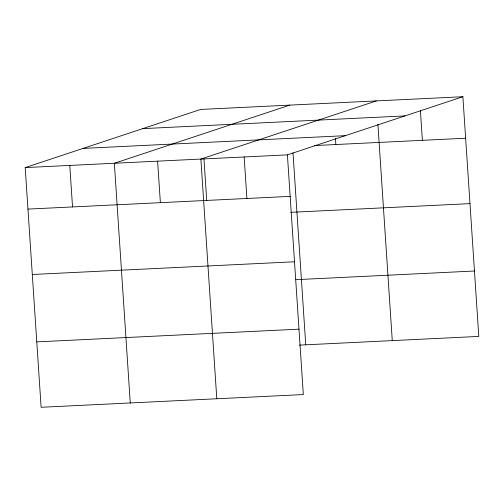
<?xml version="1.0" encoding="UTF-8"?>
<svg xmlns="http://www.w3.org/2000/svg" width="504" height="504" viewBox="0 0 504 504"><rect width="100%" height="100%" fill="white"/><g stroke="black" fill="none" stroke-linecap="round" stroke-linejoin="round"><path stroke-width="0.76" d="M462.88 96.718L287.406 154.867L303.326 394.563L41.12 407.282L25.2 167.586L200.674 109.437L462.88 96.718L478.8 336.414L299.489 345.114M289.825 105.115L114.351 163.264L130.271 402.961M376.349 100.913L200.876 159.062L216.796 398.759M142.771 128.627L404.97 115.907M83.11 148.397L345.309 135.677M314.212 145.574L465.639 138.228M25.2 167.586L287.406 154.867M27.959 209.097L290.159 196.377M290.669 212.329L469.98 203.629M32.3 274.497L294.506 261.778M295.924 279.676L474.453 271.013M36.779 341.882L298.979 329.162M420.399 110.565L422.371 140.326M377.912 124.412L392.269 340.609M335.431 138.26L335.847 144.522M292.994 152.851L305.745 344.805M244.144 156.965L246.897 198.475M203.95 158.735L206.741 200.781M157.613 161.167L160.373 202.671M69.772 165.425L72.532 206.936"/></g></svg>
